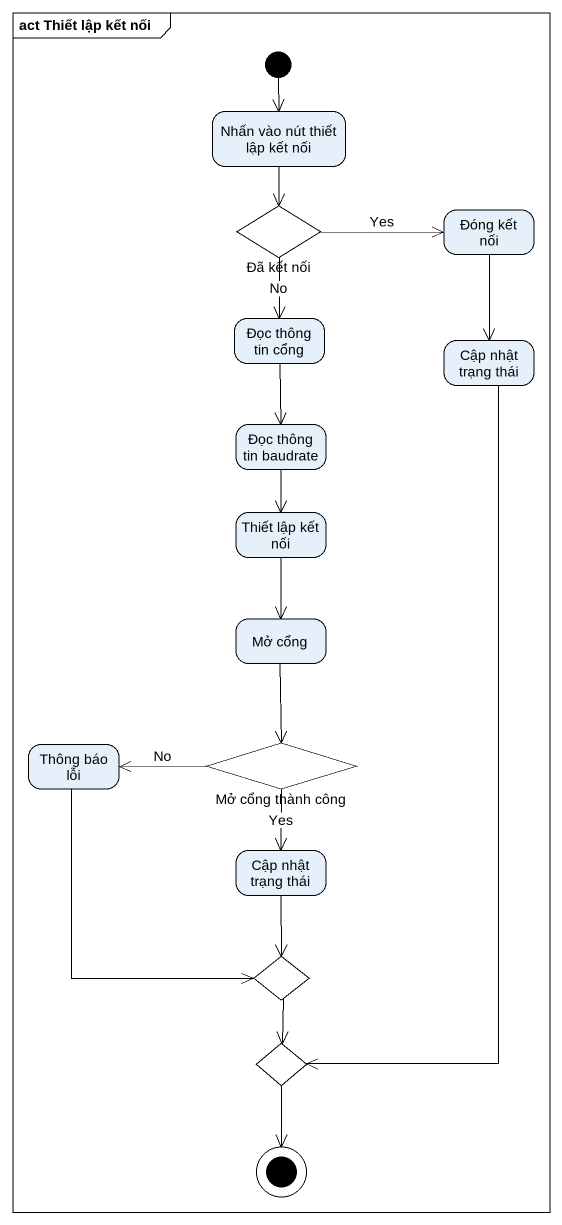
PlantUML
@startuml
mainframe act Thiết lập kết nối
hide empty description
state "Nhấn vào nút thiết lập kết nối" as Nhấn_vào_nút_thiết_lập_kết
state "Đã kết nối" as Đã_kết_nối <<choice>>
state "Đóng kết nối" as Đóng_kết_nối
state "Đọc thông tin cổng" as Đọc_thông_tin_cổng
state "Cập nhật trạng thái" as Cập_nhật_trạng_thái
state "Đọc thông tin baudrate" as Đọc_thông_tin_baudrate
state "Thiết lập kết nối" as Thiết_lập_kết_nối
state "Mở cổng" as Mở_cổng
state "Thông báo lỗi" as Thông_báo_lỗi
state "Mở cổng thành công" as Mở_cổng_thành_công <<choice>>
state "Cập nhật trạng thái" as Cập_nhật_trạng_thái_2
state choice1 <<choice>>
state choice2 <<choice>>
[*] --> Nhấn_vào_nút_thiết_lập_kết
Nhấn_vào_nút_thiết_lập_kết --> Đã_kết_nối
Đã_kết_nối -right-> Đóng_kết_nối : Yes
Đã_kết_nối --> Đọc_thông_tin_cổng : No
Đóng_kết_nối --> Cập_nhật_trạng_thái
Đọc_thông_tin_cổng --> Đọc_thông_tin_baudrate
Cập_nhật_trạng_thái --> choice2
Đọc_thông_tin_baudrate --> Thiết_lập_kết_nối
Thiết_lập_kết_nối --> Mở_cổng
Mở_cổng --> Mở_cổng_thành_công
Thông_báo_lỗi --> choice1
Mở_cổng_thành_công -left-> Thông_báo_lỗi : No
Mở_cổng_thành_công --> Cập_nhật_trạng_thái_2 : Yes
Cập_nhật_trạng_thái_2 --> choice1
choice1 --> choice2
choice2 --> [*]
@enduml
